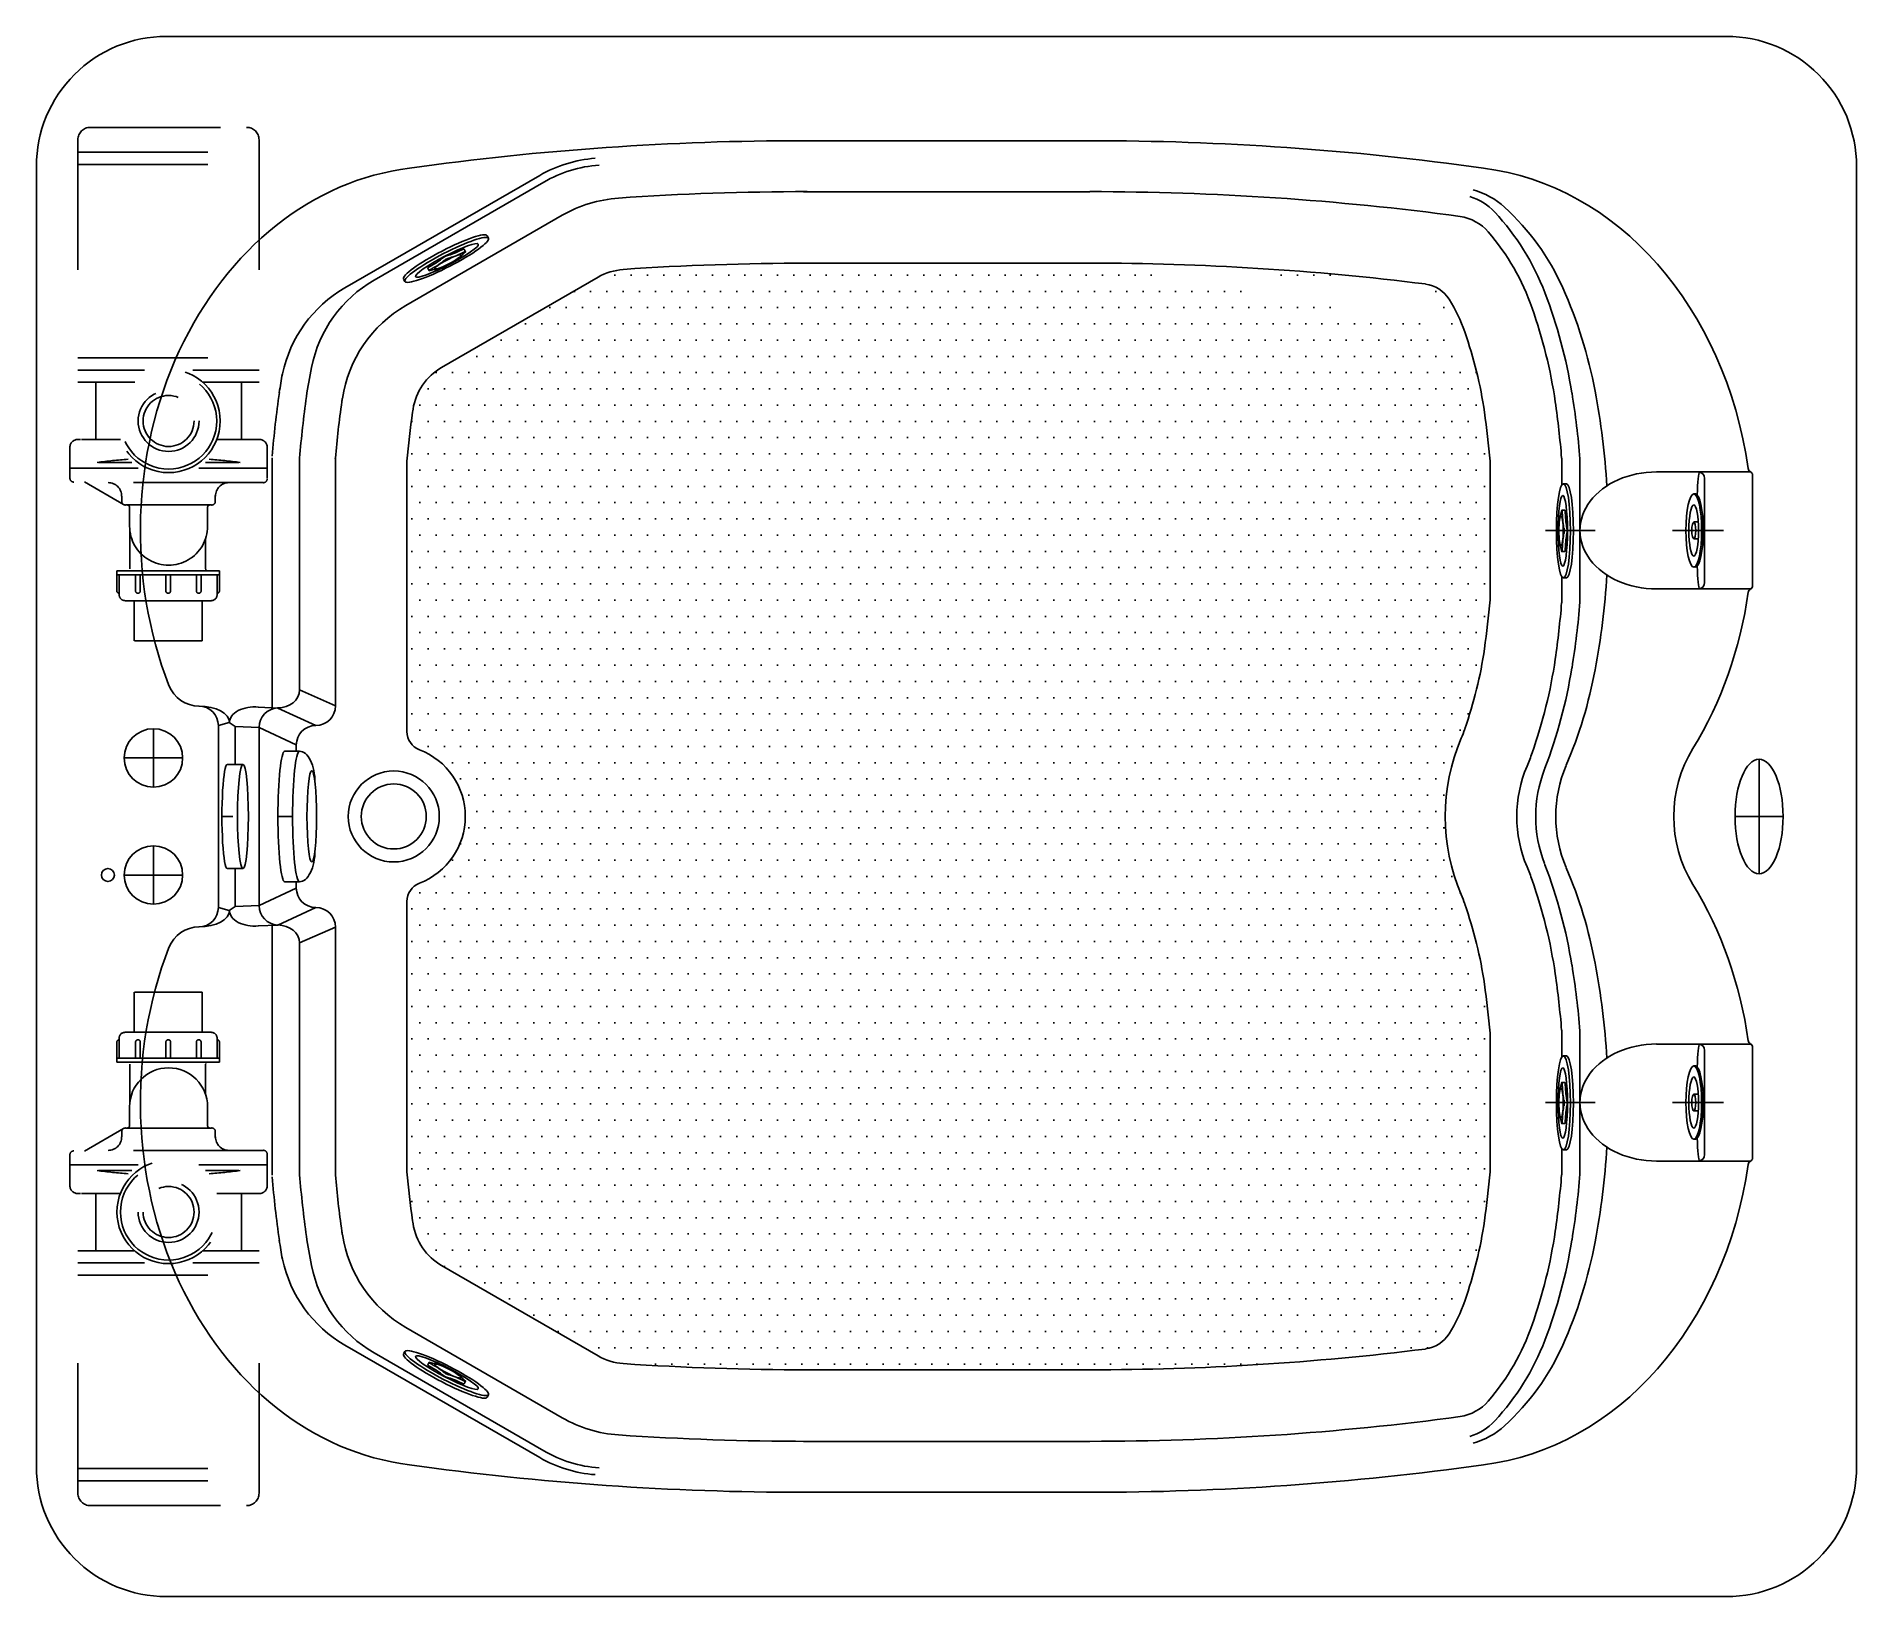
# Model space of a CAD drawing. Header units: millimetres. Extents: x -1247.69 to -1246.29, y 2225.48 to 2226.68.
import ezdxf

# ---------------------------------------------------------------- set-up
doc = ezdxf.new("R2010")
doc.units = ezdxf.units.MM
doc.linetypes.add('HIDDEN', pattern=[0.375, 0.25, -0.125])
for name, color, linetype in [('BOMBA-HJ', 7, 'Continuous'), ('BOMBA-J', 7, 'Continuous'), ('jacuzzi', 1, 'Continuous')]:
    doc.layers.add(name, color=color, linetype=linetype)

# ---------------------------------------------------------------- blocks, each defined once
blk = doc.blocks.new('A$C302A24D9')
at = {"layer": 'jacuzzi'}
for p, q in [((0, 1.23), (0, 1.02)), ((1.81, 1.02), (1.81, 1.61)), ((2.9, 1.02), (2.9, 1.61)), ((4.71, 1.23), (4.71, 1.02))]:
    blk.add_line(p, q, dxfattribs=at)
at = {"layer": 'jacuzzi', "extrusion": (0, 0, -1)}
for centre, major_axis, ratio, start_param, end_param in [((2.36, 1.23), (2.36, 0), 0.431953, 3.141593, 6.283185), ((2.36, 1.02), (2.36, 0), 0.431953, 3.141593, 9.424778), ((2.36, 1.02), (1.65, 0), 0.381644, 3.141593, 9.424778), ((2.36, 1.02), (0.544, 0), 0.461888, 1.570796326794896, 7.853981633974482)]:
    blk.add_ellipse(centre, major_axis=major_axis, ratio=ratio, start_param=start_param, end_param=end_param, dxfattribs=at)
blk = doc.blocks.new('A$C6C307A44')
at = {"layer": 'BOMBA-HJ', "color": 1, "linetype": 'HIDDEN'}
for p, q in [((0.95, 0.62), (19.59, 0.62)), ((24, 0.82), (24, 0.6))]:
    blk.add_line(p, q, dxfattribs=at)
for centre, radius in [((0.95, 1.57), 0.954), ((24.6, 0.6), 0.601)]:
    blk.add_arc(centre, radius, 180, 270, dxfattribs=at)
at = {"layer": 'BOMBA-J', "color": 1, "linetype": 'HIDDEN'}
for p, q in [((0.95, 14.55), (19.59, 14.55)), ((1.91, 0.62), (1.91, 14.55)), ((2.86, 0.62), (2.86, 14.55)), ((17.73, 0.62), (17.73, 14.55)), ((18.68, 9.46), (18.68, 14.55)), ((19.59, 10.2), (19.59, 14.55)), ((19.59, 13.19), (19.59, 14.55)), ((24, 14.35), (24, 14.57)), ((24, 14.35), (24, 14.57)), ((26.27, 15.17), (24.6, 15.17)), ((26.27, 15.17), (24.6, 15.17)), ((26.99, 15.17), (26.14, 15.17)), ((26.21, 15.17), (26.21, 9.92)), ((27.32, 14.88), (27.32, 0.29)), ((0, 1.57), (0, 13.59)), ((24, 13.19), (19.59, 13.19)), ((25.77, 12.99), (25.77, 10.43)), ((34.11, 11.5), (34.11, 3.61)), ((34.41, 11.5), (34.41, 3.61)), ((34.41, 11.32), (35.95, 11.32)), ((28.76, 11.18), (28.32, 11.18)), ((29.04, 10.9), (29.04, 4.27)), ((29.19, 10.59), (30.67, 10.59)), ((33.96, 10.44), (31.59, 10.44)), ((34.04, 10.45), (33.99, 10.45)), ((36.4, 10.88), (36.4, 4.25)), ((36.4, 10.87), (36.4, 4.24)), ((39.5, 10.18), (36.4, 10.18)), ((39.5, 10.17), (36.4, 10.17)), ((39.5, 10.18), (39.5, 5.36)), ((39.5, 10.17), (39.5, 4.98)), ((18.68, 0.62), (18.68, 5.73)), ((39.5, 5.73), (39.5, 5.36)), ((19.59, 0.62), (19.59, 4.99)), ((19.59, 0.82), (19.59, 4.4)), ((19.59, 0.62), (19.59, 4.4)), ((19.59, 0.82), (19.59, 4.4)), ((25.77, 2.19), (25.77, 4.75)), ((26.21, 5.26), (26.21, 0)), ((29.19, 4.58), (30.67, 4.58)), ((33.96, 4.6), (31.04, 4.6)), ((39.5, 4.93), (36.4, 4.93)), ((39.5, 5.36), (39.5, 4.99)), ((29, 4.13), (27.27, 1.13)), ((28.76, 3.99), (28.36, 3.99)), ((35.83, 3.79), (34.41, 3.79)), ((35.83, 3.8), (35.95, 3.8)), ((35.83, 3.79), (35.95, 3.79)), ((19.59, 2), (24, 2)), ((24, 0.82), (24, 0.6)), ((26.99, 0), (24.58, 0))]:
    blk.add_line(p, q, dxfattribs=at)
for points in [[(24, 11.3), (24, 13.69), (24, 14.35)], [(24, 13.19), (24, 13.69), (24, 14.35)], [(35.65, 11.5), (34.11, 11.5)], [(35.65, 10.09), (34.41, 10.09)], [(35.65, 9.73), (34.41, 9.73)], [(35.65, 7.74), (34.41, 7.74)], [(35.65, 7.38), (34.41, 7.38)], [(35.65, 5.41), (34.41, 5.41)], [(35.65, 5.05), (34.41, 5.05)], [(24, 0.89), (24, 3.88)], [(35.65, 3.61), (34.11, 3.61)]]:
    blk.add_lwpolyline(points, dxfattribs=at)
for radius in [3.97, 3.7, 2.34, 1.96]:
    blk.add_circle((22.58, 7.59), radius, dxfattribs=at)
for centre, radius, start, end in [((0.95, 13.59), 0.954, 90, 180), ((24.6, 14.57), 0.601, 90, 180), ((24.6, 14.57), 0.601, 90, 180), ((27.04, 14.88), 0.286, 0, 90), ((67.19, 7.55), 41.79, 172.3703, 175.6636), ((28.36, 12.23), 1.04, 180, 270), ((35.65, 11.32), 0.18, 0, 90), ((35.95, 10.87), 0.45, 0, 90), ((28.76, 10.9), 0.286, 0, 90), ((29.19, 10.74), 0.145, 180, 270), ((30.67, 7.59), 3, 270, 90), ((34.04, 10.53), 0.0743, 270, 345.1417), ((35.65, 9.91), 0.18, 270, 90), ((35.65, 7.56), 0.18, 270, 90), ((67.19, 7.64), 41.79, 184.3364, 187.6297), ((28.76, 4.27), 0.286, 270, 0), ((29.19, 4.43), 0.145, 90, 180), ((35.65, 5.23), 0.18, 270, 90), ((35.95, 4.24), 0.45, 270, 0), ((28.36, 2.94), 1.04, 90, 180), ((35.65, 3.79), 0.18, 270, 0), ((24.6, 0.6), 0.601, 180, 270), ((26.99, 0.29), 0.286, 270, 360)]:
    blk.add_arc(centre, radius, start, end, dxfattribs=at)

msp = doc.modelspace()

# ---------------------------------------------------------------- hatches: boundary and pattern name
at = {"layer": 'jacuzzi'}
h = msp.add_hatch(dxfattribs=at)
h.set_pattern_fill('DOTS', color=256, scale=0.2, style=0)
h.set_pattern_definition([(0, (-1244.551024, 2222.762381), (0.00625, 0.0125), [0, -0.0125])])
edge = h.paths.add_edge_path()
edge.add_arc((-1247.4149, 2226.0835), 0.055, 291.0697, 428.9303)
edge.add_arc((-1247.3898, 2226.0182), 0.015, 111.0697, 180)
edge.add_line((-1247.4048, 2225.8102), (-1247.4048, 2226.0182))
edge.add_arc((-1246.7785, 2225.8635), 0.6285, 184.8648, 188.3248)
edge.add_arc((-1247.3556, 2225.7771), 0.045, 188.7201, 240)
edge.add_line((-1247.3781, 2225.7381), (-1247.2578, 2225.6687))
edge.add_arc((-1247.2353, 2225.7076), 0.045, 240, 266.1119)
edge.add_line((-1246.8795, 2225.6579), (-1247.0998, 2225.6579))
edge.add_arc((-1247.0969, 2227.7444), 2.0865, 266.1119, 270)
edge.add_arc((-1246.8795, 2227.7444), 2.0865, 270, 277.1038)
edge.add_arc((-1246.6245, 2225.6988), 0.025, 277.1038, 328.266)
edge.add_arc((-1246.7141, 2225.7542), 0.1304, 328.266, 340.5435)
edge.add_arc((-1246.9003, 2225.82), 0.3278, 340.5435, 351.6752)
edge.add_arc((-1247.1979, 2225.8635), 0.6285, 351.6752, 355.1352)
edge.add_line((-1246.5716, 2225.9168), (-1246.5716, 2225.8102))
edge.add_arc((-1246.9003, 2225.907), 0.3278, 8.3248, 19.4565)
edge.add_arc((-1247.1979, 2225.8635), 0.6285, 4.8648, 8.3248)
edge.add_arc((-1246.7141, 2225.9728), 0.1304, 19.4565, 22.8232)
edge.add_arc((-1246.4511, 2226.0835), 0.155, 157.1768, 202.8232)
edge.add_arc((-1246.9003, 2226.26), 0.3278, 340.5435, 351.6752)
edge.add_arc((-1246.7141, 2226.1942), 0.1304, 337.1768, 340.5435)
edge.add_line((-1246.5716, 2226.2502), (-1246.5716, 2226.3568))
edge.add_arc((-1247.1979, 2226.3035), 0.6285, 351.6752, 355.1352)
edge.add_arc((-1246.9003, 2226.347), 0.3278, 8.3248, 19.4565)
edge.add_arc((-1247.1979, 2226.3035), 0.6285, 4.8648, 8.3248)
edge.add_arc((-1246.8795, 2224.4226), 2.0865, 82.8962, 90)
edge.add_arc((-1246.7141, 2226.4128), 0.1304, 19.4565, 31.734)
edge.add_arc((-1246.6245, 2226.4682), 0.025, 31.734, 82.8962)
edge.add_line((-1246.8795, 2226.509), (-1247.0998, 2226.509))
edge.add_arc((-1247.0969, 2224.4226), 2.0865, 90, 93.8881)
edge.add_arc((-1247.2353, 2226.4593), 0.045, 93.8881, 120)
edge.add_line((-1247.3781, 2226.4289), (-1247.2578, 2226.4983))
edge.add_arc((-1247.3556, 2226.3899), 0.045, 120, 171.2799)
edge.add_arc((-1246.7785, 2226.3035), 0.6285, 171.6752, 175.1352)
edge.add_line((-1247.4048, 2226.3568), (-1247.4048, 2226.1488))
edge.add_arc((-1247.3898, 2226.1488), 0.015, 180, 248.9303)

# ---------------------------------------------------------------- linework, layer by layer
for p, q in [((-1246.8798, 2226.6032), (-1247.0998, 2226.6032)), ((-1247.4526, 2226.49), (-1247.3026, 2226.5766)), ((-1247.43, 2226.4961), (-1247.2996, 2226.5714)), ((-1247.0858, 2226.564), (-1247.0998, 2226.564)), ((-1246.8938, 2226.564), (-1247.0858, 2226.564)), ((-1246.8795, 2226.564), (-1246.8938, 2226.564)), ((-1247.4056, 2226.4765), (-1247.2853, 2226.546)), ((-1247.3607, 2226.5198), (-1247.3597, 2226.5178)), ((-1247.3432, 2226.5302), (-1247.3421, 2226.5282)), ((-1247.3887, 2226.5053), (-1247.3876, 2226.5031)), ((-1246.8795, 2226.509), (-1247.0998, 2226.509)), ((-1247.4073, 2226.4969), (-1247.4063, 2226.4949)), ((-1247.3781, 2226.4289), (-1247.2578, 2226.4983)), ((-1247.5084, 2226.3593), (-1247.5084, 2226.1671)), ((-1247.4873, 2226.3593), (-1247.4873, 2226.1808)), ((-1247.4598, 2226.3591), (-1247.4598, 2226.1685)), ((-1247.4048, 2226.3568), (-1247.4048, 2226.1488)), ((-1246.5716, 2226.2502), (-1246.5716, 2226.3568)), ((-1246.5166, 2226.3383), (-1246.5166, 2226.3591)), ((-1246.5026, 2226.2485), (-1246.5026, 2226.3585)), ((-1246.513, 2226.3393), (-1246.5153, 2226.3393)), ((-1246.371, 2226.3485), (-1246.4437, 2226.3485)), ((-1246.4067, 2226.2635), (-1246.4067, 2226.3435)), ((-1246.3698, 2226.3461), (-1246.3698, 2226.2609)), ((-1246.5142, 2226.319), (-1246.5165, 2226.319)), ((-1246.4909, 2226.3035), (-1246.5291, 2226.3035)), ((-1246.3921, 2226.3035), (-1246.4314, 2226.3035)), ((-1246.5142, 2226.2874), (-1246.5167, 2226.2874)), ((-1246.5166, 2226.2479), (-1246.5166, 2226.2681)), ((-1246.513, 2226.2671), (-1246.5153, 2226.2671)), ((-1246.371, 2226.2585), (-1246.4437, 2226.2585)), ((-1247.59, 2226.1898), (-1247.59, 2226.1898)), ((-1247.5879, 2226.1843), (-1247.5879, 2226.1843)), ((-1247.4873, 2226.1808), (-1247.4598, 2226.1685)), ((-1247.5498, 2226.1534), (-1247.5414, 2226.1559)), ((-1247.537, 2226.1528), (-1247.5414, 2226.1559)), ((-1247.5191, 2226.1677), (-1247.5042, 2226.1669)), ((-1247.5042, 2226.1669), (-1247.4749, 2226.1535)), ((-1247.5998, 2226.151), (-1247.5998, 2226.106)), ((-1247.5498, 2226.1534), (-1247.5498, 2226.0136)), ((-1247.537, 2226.1528), (-1247.5185, 2226.152)), ((-1247.537, 2226.1528), (-1247.537, 2226.1235)), ((-1247.5185, 2226.152), (-1247.4899, 2226.1385)), ((-1247.5185, 2226.152), (-1247.5185, 2226.015)), ((-1247.4748, 2226.1535), (-1247.4749, 2226.1535)), ((-1247.5773, 2226.1285), (-1247.6223, 2226.1285)), ((-1247.4988, 2226.1337), (-1247.4875, 2226.1337)), ((-1247.4899, 2226.1385), (-1247.4899, 2226.1337)), ((-1246.3648, 2226.1275), (-1246.3648, 2226.0395)), ((-1247.5429, 2226.1235), (-1247.5309, 2226.1235)), ((-1247.5388, 2226.0835), (-1247.5471, 2226.0835)), ((-1247.4936, 2226.0835), (-1247.5041, 2226.0835)), ((-1246.3463, 2226.0835), (-1246.3833, 2226.0835)), ((-1247.5998, 2226.016), (-1247.5998, 2226.061)), ((-1247.5429, 2226.0435), (-1247.5309, 2226.0435)), ((-1247.537, 2226.0435), (-1247.537, 2226.0142)), ((-1247.5773, 2226.0385), (-1247.6223, 2226.0385)), ((-1247.5185, 2226.015), (-1247.4899, 2226.0285)), ((-1247.4988, 2226.0332), (-1247.4875, 2226.0332)), ((-1247.4899, 2226.0332), (-1247.4899, 2226.0285)), ((-1247.537, 2226.0142), (-1247.5414, 2226.0111)), ((-1247.537, 2226.0142), (-1247.5185, 2226.015)), ((-1247.4048, 2225.8102), (-1247.4048, 2226.0182)), ((-1247.5498, 2226.0136), (-1247.5414, 2226.0111)), ((-1247.5191, 2225.9993), (-1247.5042, 2226)), ((-1247.5042, 2226), (-1247.4749, 2226.0135)), ((-1247.4748, 2226.0135), (-1247.4749, 2226.0135)), ((-1247.5084, 2225.8077), (-1247.5084, 2225.9998)), ((-1247.4873, 2225.9862), (-1247.4598, 2225.9985)), ((-1247.4873, 2225.8077), (-1247.4873, 2225.9862)), ((-1247.4598, 2225.8079), (-1247.4598, 2225.9985)), ((-1247.59, 2225.9771), (-1247.59, 2225.9771)), ((-1247.5879, 2225.9827), (-1247.5879, 2225.9827)), ((-1246.5716, 2225.9168), (-1246.5716, 2225.8102)), ((-1246.5166, 2225.9191), (-1246.5166, 2225.8983)), ((-1246.5026, 2225.8085), (-1246.5026, 2225.9185)), ((-1246.371, 2225.9085), (-1246.4437, 2225.9085)), ((-1246.4067, 2225.8235), (-1246.4067, 2225.9035)), ((-1246.3698, 2225.9061), (-1246.3698, 2225.8209)), ((-1246.513, 2225.8993), (-1246.5153, 2225.8993)), ((-1246.5142, 2225.879), (-1246.5165, 2225.879)), ((-1246.4909, 2225.8635), (-1246.5291, 2225.8635)), ((-1246.3921, 2225.8635), (-1246.4314, 2225.8635)), ((-1246.5142, 2225.8474), (-1246.5167, 2225.8474)), ((-1246.5166, 2225.8281), (-1246.5166, 2225.8079)), ((-1246.513, 2225.8271), (-1246.5153, 2225.8271)), ((-1246.371, 2225.8185), (-1246.4437, 2225.8185)), ((-1247.3781, 2225.7381), (-1247.2578, 2225.6687)), ((-1247.4056, 2225.6905), (-1247.2853, 2225.621)), ((-1247.4526, 2225.677), (-1247.3026, 2225.5904)), ((-1247.43, 2225.6709), (-1247.2996, 2225.5956)), ((-1247.4073, 2225.6701), (-1247.4063, 2225.6721)), ((-1247.3887, 2225.6617), (-1247.3876, 2225.6639)), ((-1246.8795, 2225.6579), (-1247.0998, 2225.6579)), ((-1247.3607, 2225.6472), (-1247.3597, 2225.6492)), ((-1247.3432, 2225.6368), (-1247.3421, 2225.6388)), ((-1247.0858, 2225.6029), (-1247.0998, 2225.6029)), ((-1246.8938, 2225.6029), (-1247.0858, 2225.6029)), ((-1246.8795, 2225.6029), (-1246.8938, 2225.6029)), ((-1246.8798, 2225.5638), (-1247.0998, 2225.5638))]:
    msp.add_line(p, q, dxfattribs=at)
at = {"layer": 'jacuzzi', "color": 3}
msp.add_lwpolyline([(-1247.5898, 2225.4835, -0.414214), (-1247.6898, 2225.5835), (-1247.6898, 2226.5835, -0.414214), (-1247.5898, 2226.6835), (-1246.3898, 2226.6835, -0.414214), (-1246.2898, 2226.5835), (-1246.2898, 2225.5835, -0.414214), (-1246.3898, 2225.4835)], format="xyb", close=True, dxfattribs=at)
at = {"layer": 'jacuzzi'}
for centre, radius in [((-1247.5998, 2226.1285), 0.0225), ((-1247.4149, 2226.0835), 0.035), ((-1247.4149, 2226.0835), 0.025), ((-1247.5998, 2226.0385), 0.0225), ((-1247.6348, 2226.0385), 0.005)]:
    msp.add_circle(centre, radius, dxfattribs=at)
for centre, radius, start, end in [((-1247.0998, 2224.4202), 2.1831, 90, 97.9769), ((-1246.8798, 2224.4202), 2.1831, 82.0231, 90), ((-1247.2526, 2226.49), 0.1, 94.2511, 120), ((-1247.2496, 2226.4848), 0.1, 94.2511, 120), ((-1247.0969, 2224.4226), 2.1415, 90, 93.8881), ((-1246.8795, 2224.4226), 2.1415, 82.3562, 90), ((-1246.5998, 2226.519), 0.0432, 42.8626, 73.1578), ((-1246.5998, 2226.5094), 0.058, 47.3777, 75.0282), ((-1247.2353, 2226.4593), 0.1, 93.8881, 120), ((-1246.7094, 2226.4173), 0.1927, 21.0271, 42.8626), ((-1246.6895, 2226.412), 0.1905, 24.2326, 47.3777), ((-1246.5998, 2226.5103), 0.0351, 40.4594, 81.5247), ((-1246.7141, 2226.4128), 0.1854, 19.4565, 40.4594), ((-1247.2353, 2226.4593), 0.045, 93.8881, 120), ((-1247.0969, 2224.4226), 2.0865, 90, 93.8881), ((-1246.8795, 2224.4226), 2.0865, 82.8962, 90), ((-1247.4026, 2226.4034), 0.1, 120, 168.1023), ((-1247.38, 2226.4095), 0.1, 120, 168.7939), ((-1246.6245, 2226.4682), 0.025, 31.734, 82.8962), ((-1246.8347, 2226.3466), 0.3497, 10.5609, 24.2326), ((-1247.3556, 2226.3899), 0.1, 120, 171.2799), ((-1246.7141, 2226.4128), 0.1304, 19.4565, 31.734), ((-1246.8876, 2226.3488), 0.3836, 9.0471, 21.0271), ((-1246.9003, 2226.347), 0.3828, 8.3248, 19.4565), ((-1246.9003, 2226.347), 0.3278, 8.3248, 19.4565), ((-1247.0761, 2226.347), 0.4314, 169.7188, 171.6752), ((-1247.0761, 2226.347), 0.4103, 168.4861, 171.6752), ((-1247.3556, 2226.3899), 0.045, 120, 171.2799), ((-1246.7785, 2226.3035), 0.7321, 171.6752, 175.5163), ((-1246.7785, 2226.3035), 0.711, 171.6752, 175.5163), ((-1247.172, 2226.3035), 0.6717, 4.697, 9.0471), ((-1247.0659, 2226.3035), 0.585, 3.3521, 10.5609), ((-1246.7785, 2226.3035), 0.6835, 171.6752, 175.3351), ((-1247.0761, 2226.347), 0.3828, 171.2799, 171.6752), ((-1246.7785, 2226.3035), 0.6285, 171.6752, 175.1352), ((-1247.0761, 2226.347), 0.3278, 171.2799, 171.6752), ((-1247.1979, 2226.3035), 0.6285, 4.8648, 8.3248), ((-1247.1979, 2226.3035), 0.6835, 4.6649, 8.3248), ((-1246.3702, 2226.3515), 0.003, 188.0143, 244.051), ((-1246.4117, 2226.3435), 0.005, 0, 90), ((-1246.3728, 2226.3461), 0.003, 0, 64.051), ((-1247.0659, 2226.3035), 0.585, 349.4391, 356.6479), ((-1246.4117, 2226.2635), 0.005, 270, 0), ((-1246.3702, 2226.2555), 0.003, 115.949, 171.9857), ((-1246.3728, 2226.2609), 0.003, 295.949, 0), ((-1247.1979, 2226.3035), 0.6285, 351.6752, 355.1352), ((-1247.1979, 2226.3035), 0.6835, 351.6752, 355.3351), ((-1247.172, 2226.3035), 0.6717, 350.9529, 355.303), ((-1246.9003, 2226.26), 0.3278, 340.5435, 351.6752), ((-1246.9003, 2226.26), 0.3828, 340.5435, 351.6752), ((-1246.8876, 2226.2582), 0.3836, 338.9729, 350.9529), ((-1246.8347, 2226.2604), 0.3497, 336.8395, 349.4391), ((-1247.5646, 2226.1934), 0.025, 201.285, 269.7657), ((-1247.5646, 2226.1934), 0.025, 201.285, 269.7657), ((-1247.5648, 2226.1534), 0.015, 0, 90), ((-1247.4748, 2226.1685), 0.015, 270, 0), ((-1247.5035, 2226.152), 0.015, 92.8422, 180), ((-1247.4749, 2226.1385), 0.015, 90, 180), ((-1247.3898, 2226.1488), 0.015, 180, 248.9303), ((-1246.4511, 2226.0835), 0.155, 157.1768, 202.8232), ((-1246.7141, 2226.1942), 0.1304, 337.1768, 340.5435), ((-1247.4149, 2226.0835), 0.055, 291.0697, 68.9303), ((-1246.7141, 2226.1942), 0.1854, 337.1768, 340.5435), ((-1246.3304, 2226.0835), 0.1, 148.4658, 211.5342), ((-1246.4511, 2226.0835), 0.1, 157.1768, 202.8232), ((-1246.4366, 2226.0835), 0.1, 158.7266, 201.2734), ((-1246.7094, 2226.1897), 0.1927, 338.7266, 338.9729), ((-1246.4212, 2226.0835), 0.1, 156.8395, 203.1605), ((-1246.7141, 2225.9728), 0.1854, 19.4565, 22.8232), ((-1246.7094, 2225.9773), 0.1927, 21.0271, 21.2734), ((-1246.8876, 2225.9088), 0.3836, 9.0471, 21.0271), ((-1246.8347, 2225.9066), 0.3497, 10.5609, 23.1605), ((-1247.4749, 2226.0285), 0.015, 180, 270), ((-1247.3898, 2226.0182), 0.015, 111.0697, 180), ((-1246.9003, 2225.907), 0.3828, 8.3248, 19.4565), ((-1247.5035, 2226.015), 0.015, 180, 267.1578), ((-1246.7141, 2225.9728), 0.1304, 19.4565, 22.8232), ((-1246.9003, 2225.907), 0.3278, 8.3248, 19.4565), ((-1247.5648, 2226.0136), 0.015, 270, 0), ((-1247.4748, 2225.9985), 0.015, 0, 90), ((-1247.5646, 2225.9736), 0.025, 90.2343, 158.715), ((-1247.1979, 2225.8635), 0.6835, 4.6649, 8.3248), ((-1247.172, 2225.8635), 0.6717, 4.697, 9.0471), ((-1247.0659, 2225.8635), 0.585, 3.3521, 10.5609), ((-1247.1979, 2225.8635), 0.6285, 4.8648, 8.3248), ((-1246.4117, 2225.9035), 0.005, 0, 90), ((-1246.3702, 2225.9115), 0.003, 188.0143, 244.051), ((-1246.3728, 2225.9061), 0.003, 0, 64.051), ((-1247.0659, 2225.8635), 0.585, 349.4391, 356.6479), ((-1246.4117, 2225.8235), 0.005, 270, 0), ((-1246.3702, 2225.8155), 0.003, 115.949, 171.9857), ((-1246.3728, 2225.8209), 0.003, 295.949, 0), ((-1246.7785, 2225.8635), 0.7321, 184.4837, 188.3248), ((-1246.7785, 2225.8635), 0.711, 184.4837, 188.3248), ((-1246.7785, 2225.8635), 0.6835, 184.6649, 188.3248), ((-1246.7785, 2225.8635), 0.6285, 184.8648, 188.3248), ((-1247.1979, 2225.8635), 0.6285, 351.6752, 355.1352), ((-1247.1979, 2225.8635), 0.6835, 351.6752, 355.3351), ((-1247.172, 2225.8635), 0.6717, 350.9529, 355.303), ((-1247.0761, 2225.82), 0.3828, 188.3248, 188.7201), ((-1247.0761, 2225.82), 0.3828, 188.3248, 188.7201), ((-1247.0761, 2225.82), 0.3278, 188.3248, 188.7201), ((-1247.0761, 2225.82), 0.3278, 188.3248, 188.7201), ((-1247.3556, 2225.7771), 0.045, 188.7201, 240), ((-1246.9003, 2225.82), 0.3278, 340.5435, 351.6752), ((-1246.9003, 2225.82), 0.3828, 340.5435, 351.6752), ((-1247.0761, 2225.82), 0.4314, 188.3248, 190.2812), ((-1247.0761, 2225.82), 0.4103, 188.3248, 191.5139), ((-1247.3556, 2225.7771), 0.1, 188.7201, 240), ((-1246.8876, 2225.8182), 0.3836, 338.9729, 350.9529), ((-1246.8347, 2225.8204), 0.3497, 335.7674, 349.4391), ((-1247.4026, 2225.7636), 0.1, 191.8977, 240), ((-1247.38, 2225.7575), 0.1, 191.2061, 240), ((-1246.7141, 2225.7542), 0.1304, 328.266, 340.5435), ((-1246.7141, 2225.7542), 0.1854, 319.5406, 340.5435), ((-1246.6245, 2225.6988), 0.025, 277.1038, 328.266), ((-1246.7094, 2225.7497), 0.1927, 317.1374, 338.9729), ((-1247.2353, 2225.7076), 0.045, 240, 266.1119), ((-1246.8795, 2227.7444), 2.0865, 270, 277.1038), ((-1246.6895, 2225.755), 0.1905, 312.6223, 335.7674), ((-1247.0969, 2227.7444), 2.0865, 266.1119, 270), ((-1246.5998, 2225.6567), 0.0351, 278.4753, 319.5406), ((-1247.2353, 2225.7076), 0.1, 240, 266.1119), ((-1246.8795, 2227.7444), 2.1415, 270, 277.6438), ((-1246.5998, 2225.648), 0.0432, 286.8422, 317.1374), ((-1246.5998, 2225.6576), 0.058, 284.9718, 312.6223), ((-1247.2496, 2225.6822), 0.1, 240, 265.7489), ((-1247.0969, 2227.7444), 2.1415, 266.1119, 270), ((-1247.0998, 2227.7468), 2.1831, 262.0231, 270), ((-1247.2526, 2225.677), 0.1, 240, 265.7489), ((-1246.8798, 2227.7468), 2.1831, 270, 277.9769)]:
    msp.add_arc(centre, radius, start, end, dxfattribs=at)
for centre, major_axis, ratio, start_param, end_param in [((-1247.3798, 2226.3035), (0, -0.28), 0.821429, 3.241555, 5.151992), ((-1246.5998, 2226.3035), (0, 0.28), 0.821429, 4.883135, 6.183223), ((-1247.3753, 2226.5136), (-0.0321, -0.0166), 0.15, 3.141593, 6.283185), ((-1247.3742, 2226.5116), (-0.0321, -0.0166), 0.15, 3.141593, 9.424778), ((-1247.374, 2226.5112), (-0.0241, -0.0125), 0.133333, 3.141593, 9.424778), ((-1247.3609, 2226.523), (-0.0152, -0.0079), 0.15, 0.506677, 1.378279), ((-1247.3629, 2226.5187), (-0.00215, -0.00112), 0.15, 3.141593, 4.519872), ((-1247.3866, 2226.5064), (-0.00215, -0.00112), 0.15, -1.378279, 0), ((-1247.3856, 2226.5044), (-0.00215, -0.00112), 0.15, -1.378279, 0.74996), ((-1247.3912, 2226.5072), (-0.0152, -0.0079), 0.15, 1.763314, 2.634916), ((-1247.3973, 2226.496), (-0.0152, -0.0079), 0.15, 3.019951, 3.891553), ((-1247.3902, 2226.5052), (-0.0152, -0.0079), 0.15, 1.763314, 2.634916), ((-1247.3734, 2226.51), (-0.01, -0.0052), 0.15, 3.141593, 9.424778), ((-1247.3799, 2226.5046), (-0.00215, -0.00112), 0.15, -0.121642, 2.006598), ((-1247.3714, 2226.5061), (-0.0152, -0.0079), 0.15, 4.276588, 5.14819), ((-1247.3754, 2226.5138), (-0.00215, -0.00112), 0.15, 3.648269, 5.776509), ((-1247.3744, 2226.5118), (-0.00215, -0.00112), 0.15, 3.648269, 5.776509), ((-1247.3598, 2226.521), (-0.0152, -0.0079), 0.15, 0.506677, 1.378279), ((-1247.3653, 2226.5122), (-0.00215, -0.00112), 0.15, 1.134995, 3.263235), ((-1247.3482, 2226.5215), (-0.0152, -0.0079), 0.15, -0.74996, 0.121642), ((-1247.3618, 2226.5167), (-0.00215, -0.00112), 0.15, 2.391632, 4.519872), ((-1246.4437, 2226.3035), (0.0589, 0), 0.764405, 1.570796, 4.712389), ((-1246.4106, 2226.3035), (0, -0.045), 0.049428, 3.204457, 4.059472), ((-1246.4106, 2226.3035), (0, -0.045), 0.049428, 5.365306, 6.220321), ((-1246.5998, 2226.3035), (0, 0.28), 0.821429, 4.07023, 4.541626), ((-1247.5042, 2226.1808), (0.0169, 0), 0.819729, 4.712389, 6.283185), ((-1247.4988, 2226.0835), (0, -0.0502), 0.104529, 3.141593, 6.283185), ((-1247.4875, 2226.0835), (0, -0.0502), 0.104529, 3.141593, 6.283185), ((-1247.5429, 2226.0835), (0, 0.04), 0.104528, 0, 3.141593), ((-1247.4875, 2226.0574), (0, -0.0241), 0.497558, 6.283185, 7.853982), ((-1246.5998, 2225.8635), (0, 0.28), 0.821429, 4.883135, 5.354548), ((-1247.5647, 2226.0111), (0.0234, 0), 0.534996, 4.712389, 6.283185), ((-1247.522, 2226.0111), (0.0193, 0), 0.61503, 3.141593, 4.866846), ((-1246.4437, 2225.8635), (0.0589, 0), 0.764405, 1.570796, 4.712389), ((-1246.4106, 2225.8635), (0, 0.045), 0.049428, 0.062864, 0.919562), ((-1246.4106, 2225.8635), (0, 0.045), 0.049428, 2.221852, 3.078728), ((-1246.5998, 2225.8635), (0, 0.28), 0.821429, 3.241555, 4.541643)]:
    msp.add_ellipse(centre, major_axis=major_axis, ratio=ratio, start_param=start_param, end_param=end_param, dxfattribs=at)
at = {"layer": 'jacuzzi', "extrusion": (0, 0, -1)}
for centre, major_axis, ratio, start_param, end_param in [((-1246.5153, 2226.3032), (0, -0.0361), 0.15, 3.141593, 9.424778), ((-1246.513, 2226.3032), (0, -0.0361), 0.15, 3.141593, 6.283185), ((-1246.5158, 2226.3032), (0, -0.0271), 0.133333, 3.141593, 9.424778), ((-1246.5188, 2226.3115), (0, -0.00242), 0.15, 1.134995, 3.263235), ((-1246.5215, 2226.3032), (0, -0.0172), 0.15, 4.276588, 5.14819), ((-1246.5185, 2226.3309), (0, -0.0172), 0.15, -0.74996, 0.121642), ((-1246.5171, 2226.3032), (0, -0.0113), 0.15, 3.141593, 9.424778), ((-1246.5165, 2226.3166), (0, -0.00242), 0.15, 2.391632, 4.519872), ((-1246.5136, 2226.3203), (0, -0.0172), 0.15, 0.506677, 1.378279), ((-1246.5142, 2226.3166), (0, -0.00242), 0.15, 3.141593, 4.519872), ((-1246.5113, 2226.3203), (0, -0.0172), 0.15, 0.506677, 1.378279), ((-1246.5188, 2226.2949), (0, -0.00242), 0.15, -0.121642, 2.006598), ((-1246.5136, 2226.2861), (0, -0.0172), 0.15, 1.763314, 2.634916), ((-1246.515, 2226.3032), (0, -0.00242), 0.15, 3.648269, 5.776509), ((-1246.5113, 2226.2861), (0, -0.0172), 0.15, 1.763314, 2.634916), ((-1246.5127, 2226.3032), (0, -0.00242), 0.15, 3.648269, 5.776509), ((-1246.5185, 2226.2755), (0, -0.0172), 0.15, 3.019951, 3.891553), ((-1246.5165, 2226.2898), (0, -0.00242), 0.15, -1.378279, 0.74996), ((-1246.5142, 2226.2898), (0, -0.00242), 0.15, -1.378279, 0), ((-1247.5647, 2226.1559), (0.0234, 0), 0.534996, 4.712389, 6.283185), ((-1247.522, 2226.1559), (0.0193, 0), 0.61503, 3.141593, 4.866846), ((-1247.4875, 2226.1096), (0, 0.0241), 0.497558, 6.283185, 7.853982), ((-1247.5042, 2225.9862), (0.0169, 0), 0.819729, 4.712389, 6.283185), ((-1247.3798, 2225.8635), (0, 0.28), 0.821429, 3.241555, 5.151992), ((-1246.5153, 2225.8632), (0, -0.0361), 0.15, 3.141593, 9.424778), ((-1246.5158, 2225.8632), (0, -0.0271), 0.133333, 3.141593, 9.424778), ((-1246.513, 2225.8632), (0, -0.0361), 0.15, 3.141593, 6.283185), ((-1246.5185, 2225.8909), (0, -0.0172), 0.15, -0.74996, 0.121642), ((-1246.5171, 2225.8632), (0, -0.0113), 0.15, 3.141593, 9.424778), ((-1246.5165, 2225.8766), (0, -0.00242), 0.15, 2.391632, 4.519872), ((-1246.5136, 2225.8803), (0, -0.0172), 0.15, 0.506677, 1.378279), ((-1246.5142, 2225.8766), (0, -0.00242), 0.15, 3.141593, 4.519872), ((-1246.5113, 2225.8803), (0, -0.0172), 0.15, 0.506677, 1.378279), ((-1246.5188, 2225.8715), (0, -0.00242), 0.15, 1.134995, 3.263235), ((-1246.5215, 2225.8632), (0, -0.0172), 0.15, 4.276588, 5.14819), ((-1246.5136, 2225.8461), (0, -0.0172), 0.15, 1.763314, 2.634916), ((-1246.515, 2225.8632), (0, -0.00242), 0.15, 3.648269, 5.776509), ((-1246.5113, 2225.8461), (0, -0.0172), 0.15, 1.763314, 2.634916), ((-1246.5127, 2225.8632), (0, -0.00242), 0.15, 3.648269, 5.776509), ((-1246.5188, 2225.8549), (0, -0.00242), 0.15, -0.121642, 2.006598), ((-1246.5185, 2225.8355), (0, -0.0172), 0.15, 3.019951, 3.891553), ((-1246.5165, 2225.8498), (0, -0.00242), 0.15, -1.378279, 0.74996), ((-1246.5142, 2225.8498), (0, -0.00242), 0.15, -1.378279, 0), ((-1247.3753, 2225.6534), (-0.0321, 0.0166), 0.15, 3.141593, 6.283185), ((-1247.3742, 2225.6554), (-0.0321, 0.0166), 0.15, 3.141593, 9.424778), ((-1247.374, 2225.6558), (-0.0241, 0.0125), 0.133333, 3.141593, 9.424778), ((-1247.3866, 2225.6606), (-0.00215, 0.00112), 0.15, -1.378279, 0), ((-1247.3856, 2225.6626), (-0.00215, 0.00112), 0.15, -1.378279, 0.74996), ((-1247.3912, 2225.6598), (-0.0152, 0.0079), 0.15, 1.763314, 2.634916), ((-1247.3973, 2225.671), (-0.0152, 0.0079), 0.15, 3.019951, 3.891553), ((-1247.3902, 2225.6618), (-0.0152, 0.0079), 0.15, 1.763314, 2.634916), ((-1247.3734, 2225.657), (-0.01, 0.0052), 0.15, 3.141593, 9.424778), ((-1247.3799, 2225.6624), (-0.00215, 0.00112), 0.15, -0.121642, 2.006598), ((-1247.3714, 2225.6609), (-0.0152, 0.0079), 0.15, 4.276588, 5.14819), ((-1247.3754, 2225.6532), (-0.00215, 0.00112), 0.15, 3.648269, 5.776509), ((-1247.3744, 2225.6552), (-0.00215, 0.00112), 0.15, 3.648269, 5.776509), ((-1247.3609, 2225.644), (-0.0152, 0.0079), 0.15, 0.506677, 1.378279), ((-1247.3598, 2225.646), (-0.0152, 0.0079), 0.15, 0.506677, 1.378279), ((-1247.3653, 2225.6547), (-0.00215, 0.00112), 0.15, 1.134995, 3.263235), ((-1247.3482, 2225.6455), (-0.0152, 0.0079), 0.15, -0.74996, 0.121642), ((-1247.3629, 2225.6483), (-0.00215, 0.00112), 0.15, 3.141593, 4.519872), ((-1247.3618, 2225.6503), (-0.00215, 0.00112), 0.15, 2.391632, 4.519872)]:
    msp.add_ellipse(centre, major_axis=major_axis, ratio=ratio, start_param=start_param, end_param=end_param, dxfattribs=at)
at = {"layer": 'jacuzzi'}
for centre, major_axis, ratio in [((-1246.3648, 2226.0835), (0, -0.044), 0.420455), ((-1247.5309, 2226.0835), (0, 0.04), 0.104528), ((-1247.478, 2226.0835), (0, -0.0352), 0.104528)]:
    msp.add_ellipse(centre, major_axis=major_axis, ratio=ratio, dxfattribs=at)
at = {"layer": 'jacuzzi', "linetype": 'ByBlock'}
msp.add_point((-1247.4598, 2226.3591), dxfattribs=at)

# ---------------------------------------------------------------- block references
at = {"layer": 'jacuzzi', "rotation": 270}
for name, p, xscale, yscale, zscale in [('A$C6C307A44', (-1247.664, 2226.6135), 0.01000000000021828, 0.01000000000021828, 0.01000000000021828), ('A$C302A24D9', (-1246.4211, 2226.3316), 0.01192284676244526, 0.005961423381450004, 0.01192284676254194), ('A$C302A24D9', (-1246.4211, 2225.8916), 0.01192284676244526, 0.005961423381450004, 0.01192284676254194)]:
    msp.add_blockref(name, p, dxfattribs=dict(at, xscale=xscale, yscale=yscale, zscale=zscale))
at = {"layer": 'jacuzzi', "extrusion": (0, 0, -1), "xscale": 0.01000000000021828, "yscale": 0.01000000000021828, "zscale": -0.009999999999999898, "rotation": 90}
msp.add_blockref('A$C6C307A44', (1247.664, 2225.5535), dxfattribs=at)

doc.saveas('drawing.dxf')
